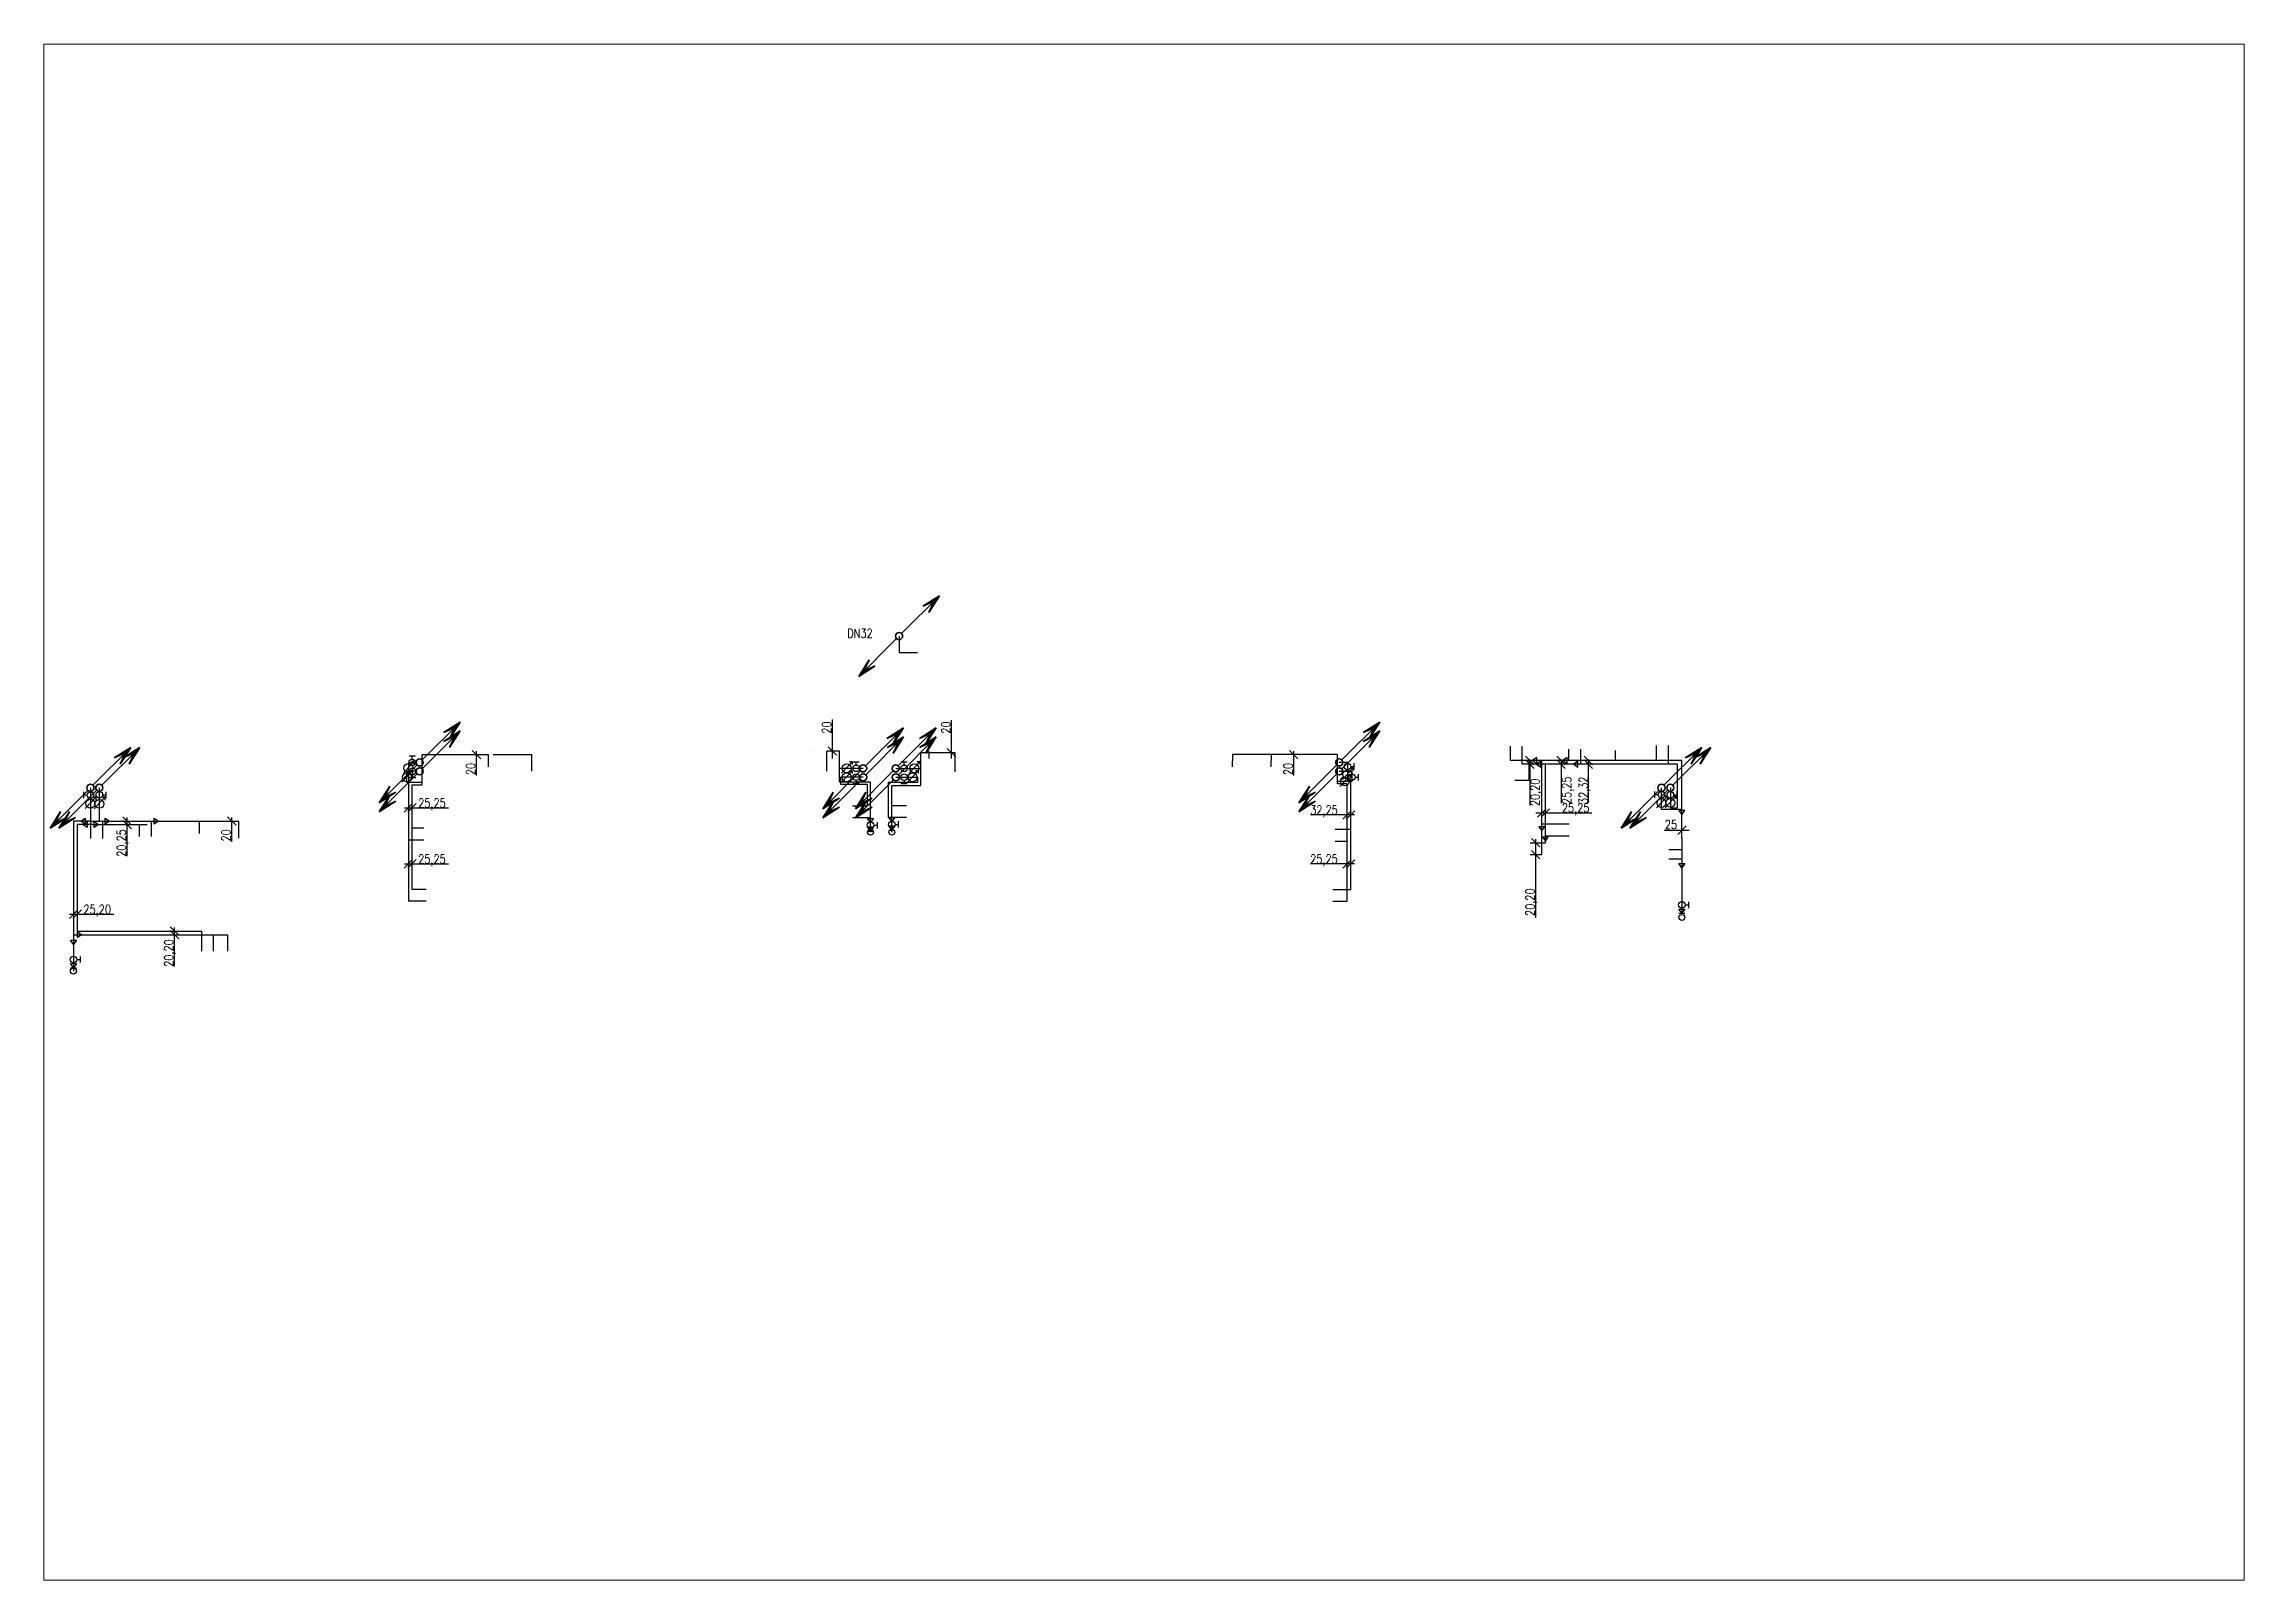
# Paper-space layout 'Layout1' of a CAD drawing. Header units: millimetres. Extents: x 29 to 260, y 20 to 181.
# The model-space entities are those that its viewports show. They can reach past a viewport. Long polylines and large blocks are cut down to what shows.
import ezdxf

# ---------------------------------------------------------------- set-up
doc = ezdxf.new("R2010")
doc.units = ezdxf.units.MM
doc.linetypes.add('STUDENA2', pattern=[10, 6, -2, 0, -2])
doc.linetypes.add('TEPLA2', pattern=[11.5, 6, -2, 0, -1.5, 0, -2])
doc.layers.get('0').update_dxf_attribs({"color": 5})
for name, color, linetype in [('ZT-V_TEPLA', 5, 'TEPLA2'), ('ZT_ARMAT', 5, 'Continuous'), ('ZT_POZARNI', 5, 'HYDRANT'), ('ZT_V_STU', 5, 'STUDENA2'), ('ZT_VKOTY', 5, 'Continuous'), ('ZT_VTVAR', 5, 'Continuous')]:
    doc.layers.add(name, color=color, linetype=linetype)
doc.layers.add('ZT_STOUP', color=5, linetype='Continuous', lineweight=35)
doc.styles.add('CARY', font='simplex.shx', dxfattribs={"height": 1.5})
doc.styles.add('POPIS_KANALIZACE', font='romans.shx', dxfattribs={"width": 0.8, "height": 400})
doc.linetypes.add('HYDRANT', pattern='A,8,-1.5,["H",CARY,S=1,R=0,X=0,Y=-0.7],-2.8', length=12.3)

# ---------------------------------------------------------------- blocks, each defined once
blk = doc.blocks.new('A$C5a4ac31c')
at = {"layer": 'ZT_ARMAT'}
for p, q in [((-107, -75), (-107, 75)), ((-107, 75), (0, 0)), ((0, 0), (-107, -75))]:
    blk.add_line(p, q, dxfattribs=at)
blk.add_point((-107, 0), dxfattribs=at)
blk = doc.blocks.new('stoup')
at = {"layer": 'ZT_STOUP'}
for p, q in [((65972, -6610), (66723, -5311)), ((66723, -5311), (66349, -5717)), ((66349, -5717), (66618, -5493)), ((66723, -5311), (66558, -5837)), ((66558, -5837), (66618, -5493))]:
    blk.add_line(p, q, dxfattribs=at)
blk.add_circle((65922, -6696), 100, dxfattribs=at)
blk = doc.blocks.new('A$C66eb9e80')
at = {"layer": 'ZT_VTVAR'}
for p, q in [((-143, -139), (155, 183)), ((155, 183), (81, 183)), ((155, 183), (155, 108))]:
    blk.add_line(p, q, dxfattribs=at)
blk.add_circle((0, 0), 125, dxfattribs=at)
blk = doc.blocks.new('ventil_obecny')
at = {"layer": 'ZT_ARMAT'}
for p, q in [((0, -217), (-106, -217)), ((0, -111), (0, -217)), ((106, -217), (0, -217))]:
    blk.add_line(p, q, dxfattribs=at)
blk.add_circle((0, 0), 111, dxfattribs=at)

msp = doc.modelspace()

# ---------------------------------------------------------------- linework, layer by layer
at = {"layer": 'ZT-V_TEPLA', "ltscale": 50}
for p, q in [((19048, 63677), (19048, 63980)), ((21498, 63990), (21498, 63677)), ((334, 63706), (463, 63706)), ((334, 63706), (334, 61371)), ((16110, 63706), (15973, 63706)), ((16110, 63706), (16110, 63407)), ((21648, 63677), (19048, 63677)), ((19435, 62355), (19435, 63677)), ((20023, 63930), (20023, 63677)), ((21648, 63677), (21648, 62944)), ((-5009, 63279), (-5009, 62660)), ((7975, 63456), (7598, 63456)), ((7598, 63332), (7598, 63456)), ((8044, 63332), (7598, 63332)), ((8044, 62977), (8044, 63332)), ((8397, 62777), (8397, 63375)), ((8397, 63375), (8893, 63375)), ((8523, 63456), (8893, 63456)), ((8893, 63375), (8893, 63456)), ((16110, 63407), (16164, 63407)), ((16164, 63407), (16164, 62536)), ((21535, 63280), (21535, 62944)), ((7795, 62977), (8044, 62977)), ((21535, 62944), (21648, 62944)), ((-4971, 62660), (-5231, 62660)), ((-5231, 62660), (-5231, 60870)), ((-5003, 62428), (-5003, 62667)), ((-4971, 62660), (-4057, 62660)), ((-4184, 62461), (-4184, 62660)), ((8701, 62777), (8397, 62777)), ((15903, 62581), (16164, 62581)), ((16164, 62536), (16164, 61571)), ((19833, 62468), (19435, 62468)), ((593, 62401), (334, 62401)), ((19178, 62355), (19435, 62355)), ((633, 61371), (334, 61371)), ((15863, 61571), (16164, 61571)), ((-5231, 60870), (-3139, 60870)), ((-3139, 60531), (-3139, 60870))]:
    msp.add_line(p, q, dxfattribs=at)
at = {"layer": 'ZT_ARMAT'}
for centre in [(8098, 62534), (8455, 62534), (21729, 61100), (-5295, 60199)]:
    msp.add_circle(centre, 50, dxfattribs=at)
at = {"layer": 'ZT_POZARNI', "ltscale": 30}
for p, q in [((8577, 65828), (8577, 65556)), ((8577, 65556), (8889, 65556))]:
    msp.add_line(p, q, dxfattribs=at)
at = {"layer": 'ZT_V_STU', "ltscale": 50}
for p, q in [((18848, 63737), (18848, 63980)), ((21298, 63990), (21298, 63737)), ((562, 63328), (562, 63836)), ((562, 63836), (1672, 63836)), ((1672, 63836), (1673, 63632)), ((1756, 63836), (2399, 63836)), ((2399, 63836), (2399, 63556)), ((7065, 63896), (7065, 63896)), ((7574, 63896), (7365, 63896)), ((7365, 63556), (7365, 63896)), ((7574, 63374), (7574, 63896)), ((7973, 63606), (7574, 63606)), ((8522, 63606), (8942, 63606)), ((8942, 63872), (9522, 63872)), ((8942, 63318), (8942, 63872)), ((9078, 63896), (9078, 63896)), ((9078, 63896), (9078, 63772)), ((9522, 63547), (9522, 63872)), ((14177, 63836), (14175, 63632)), ((14827, 63836), (14177, 63836)), ((14827, 63836), (14825, 63632)), ((15941, 63836), (14827, 63836)), ((15941, 63347), (15941, 63836)), ((19728, 63737), (18848, 63737)), ((19155, 63737), (19155, 63402)), ((19375, 62155), (19375, 63737)), ((21729, 63737), (19728, 63737)), ((19823, 63930), (19823, 63737)), ((20608, 63904), (20608, 63737)), ((21729, 62430), (21729, 63737)), ((-4860, 63280), (-4860, 62956)), ((308, 63369), (308, 63556)), ((463, 63556), (308, 63556)), ((562, 63369), (308, 63369)), ((394, 62556), (394, 63328)), ((394, 63328), (562, 63328)), ((8098, 63374), (7574, 63374)), ((8098, 62534), (8098, 63374)), ((8455, 62534), (8455, 63318)), ((8455, 63318), (8942, 63318)), ((16182, 63386), (15941, 63386)), ((16104, 63347), (15941, 63347)), ((15973, 63556), (16182, 63556)), ((16104, 62436), (16104, 63347)), ((16182, 63556), (16182, 63386)), ((19155, 63402), (18923, 63402)), ((21386, 62916), (21386, 63279)), ((-4860, 62956), (-4860, 62720)), ((8701, 62977), (8455, 62977)), ((21729, 62916), (21386, 62916)), ((-5031, 62720), (-5292, 62720)), ((-5292, 62720), (-5292, 60810)), ((-5031, 62720), (-2521, 62720)), ((-4803, 62428), (-4803, 62727)), ((-3984, 62461), (-3984, 62720)), ((-3177, 62511), (-3177, 62724)), ((-2521, 62720), (-2521, 62430)), ((593, 62601), (394, 62601)), ((394, 61571), (394, 62556)), ((7795, 62777), (8098, 62777)), ((19833, 62668), (19375, 62668)), ((15903, 62381), (16104, 62381)), ((16104, 61371), (16104, 62436)), ((19178, 62155), (19375, 62155)), ((21729, 62238), (21510, 62238)), ((21729, 62430), (21729, 61654)), ((21729, 62081), (21510, 62081)), ((633, 61571), (394, 61571)), ((15863, 61371), (16104, 61371)), ((21729, 61654), (21729, 61169)), ((-5292, 60810), (-5295, 60199)), ((-5292, 60810), (-2698, 60810)), ((-2939, 60531), (-2939, 60810)), ((-2698, 60531), (-2698, 60810))]:
    msp.add_line(p, q, dxfattribs=at)
at = {"layer": 'ZT_VKOTY'}
for p, q in [((7456, 63769), (7456, 64429)), ((9458, 63769), (9458, 64415)), ((7385, 63966), (7528, 63826)), ((1405, 63906), (1548, 63766)), ((1476, 63484), (1476, 63894)), ((9387, 63942), (9529, 63802)), ((15136, 63906), (15279, 63766)), ((15208, 63484), (15208, 63894)), ((19245, 63666), (19104, 63808)), ((19245, 63606), (19104, 63748)), ((19174, 63756), (19174, 62981)), ((19769, 63666), (19628, 63808)), ((19769, 63606), (19628, 63748)), ((19698, 63756), (19698, 63020)), ((20225, 63666), (20085, 63808)), ((20225, 63606), (20085, 63748)), ((20155, 63756), (20155, 63029)), ((404, 63013), (263, 62871)), ((268, 62942), (1009, 62942)), ((464, 63013), (323, 62871)), ((16032, 62753), (16175, 62893)), ((16091, 62752), (16234, 62892)), ((19273, 62858), (20217, 62858)), ((19446, 62928), (19304, 62788)), ((19506, 62928), (19363, 62788)), ((-4463, 62790), (-4320, 62650)), ((-4463, 62730), (-4320, 62590)), ((-4392, 62127), (-4392, 62781)), ((-2706, 62790), (-2563, 62650)), ((-2635, 62368), (-2635, 62777)), ((16229, 62824), (15487, 62824)), ((21430, 62566), (21850, 62566)), ((21799, 62637), (21659, 62494)), ((19340, 62284), (19200, 62426)), ((19340, 62084), (19200, 62226)), ((19270, 62417), (19270, 61095)), ((404, 62071), (263, 61928)), ((268, 61999), (1009, 61999)), ((464, 62071), (323, 61928)), ((16229, 61999), (15487, 61999)), ((16032, 61928), (16175, 62069)), ((16091, 61930), (16235, 62069)), ((-5222, 61225), (-5362, 61083)), ((-5358, 61154), (-4616, 61154)), ((-5161, 61225), (-5302, 61083)), ((-3668, 60940), (-3526, 60800)), ((-3668, 60880), (-3526, 60740)), ((-3597, 60277), (-3597, 60931))]:
    msp.add_line(p, q, dxfattribs=at)
at = {"layer": 'ZT_VKOTY', "color": 2}
for p, q in [((8048, 62549), (8148, 62549)), ((8505, 62561), (8405, 62561)), ((21679, 61169), (21779, 61169)), ((-5345, 60252), (-5245, 60252))]:
    msp.add_line(p, q, dxfattribs=at)

# ---------------------------------------------------------------- block references
for name, p, xscale, yscale, zscale in [('A$C66eb9e80', (334, 63611), 0.6, 0.6, 0.6), ('ventil_obecny', (404, 63556), 0.5, 0.5, 0.5), ('A$C66eb9e80', (7697, 63606), 0.6, 0.6, 0.6), ('A$C66eb9e80', (8834, 63606), 0.6, 0.6, 0.6), ('A$C66eb9e80', (16110, 63501), 0.6, 0.6, 0.6), ('A$C66eb9e80', (308, 63456), 0.6, 0.6, 0.6), ('A$C66eb9e80', (7697, 63456), 0.6, 0.6, 0.6), ('ventil_obecny', (7855, 63456), 0.5, 0.5, 0.5), ('ventil_obecny', (8661, 63456), 0.5, 0.5, 0.5), ('A$C66eb9e80', (8803, 63456), 0.6, 0.6, 0.6), ('A$C66eb9e80', (16067, 63386), 0.6, 0.6, 0.6), ('A$C66eb9e80', (-5009, 63012), 0.6, 0.6, 0.6), ('A$C66eb9e80', (-4860, 63009), 0.6, 0.6, 0.6), ('A$C66eb9e80', (21386, 63023), 0.6, 0.6, 0.6), ('A$C66eb9e80', (21535, 63026), 0.6, 0.6, 0.6)]:
    msp.add_blockref(name, p, dxfattribs=dict(xscale=xscale, yscale=yscale, zscale=zscale))
at = {"xscale": 0.5, "yscale": 0.5, "zscale": 0.5}
for p, rotation in [((397, 63706), 179.6429798918687), ((7855, 63606), 180), ((8661, 63606), 180), ((16110, 63638), 89.99999999999999), ((-5009, 63156), 270.0000000000016), ((-4859, 63159), 90.43937997612773), ((16182, 63456), 89.99999999999999), ((21385, 63163), 270), ((21535, 63163), 89.99999999999999), ((8098, 62650), 89.99999999999979), ((8455, 62664), 89.99999999999979), ((21729, 61310), 89.99999999999999), ((-5292, 60393), 89.99999999999979)]:
    msp.add_blockref('ventil_obecny', p, dxfattribs=dict(at, rotation=rotation))
at = {"layer": 'ZT_STOUP', "extrusion": (0, 0, -1)}
for p, xscale, yscale, zscale, rotation in [((-22666, 28652), 0.6000000000000011, 0.6000000000000011, 0.6000000000000011, 75.04449248320205), ((5512, 103005), 0.6000000000000006, 0.6000000000000006, 0.6000000000000006, 255.044492483202), ((-14612, 26529), 0.6000000000000011, 0.6000000000000011, 0.6000000000000011, 75.04449248320205), ((-30062, 26529), 0.6000000000000011, 0.6000000000000011, 0.6000000000000011, 75.04449248320205), ((-9080, 26102), 0.6000000000000011, 0.6000000000000011, 0.6000000000000011, 75.04449248320205), ((-9229, 26103), 0.6000000000000011, 0.6000000000000011, 0.6000000000000011, 75.04449248320205), ((-14612, 26379), 0.6000000000000011, 0.6000000000000011, 0.6000000000000011, 75.04449248320205), ((-22062, 26429), 0.6000000000000011, 0.6000000000000011, 0.6000000000000011, 75.04449248320205), ((-22064, 26279), 0.6000000000000011, 0.6000000000000011, 0.6000000000000011, 75.04449248320205), ((-22611, 26429), 0.6000000000000011, 0.6000000000000011, 0.6000000000000011, 75.04449248320205), ((-22612, 26279), 0.6000000000000011, 0.6000000000000011, 0.6000000000000011, 75.04449248320205), ((-30062, 26379), 0.6000000000000011, 0.6000000000000011, 0.6000000000000011, 75.04449248320205), ((-35475, 26102), 0.6000000000000011, 0.6000000000000011, 0.6000000000000011, 75.04449248320205), ((-35624, 26103), 0.6000000000000011, 0.6000000000000011, 0.6000000000000011, 75.04449248320205), ((13566, 100882), 0.6000000000000006, 0.6000000000000006, 0.6000000000000006, 255.044492483202), ((13566, 100732), 0.6000000000000006, 0.6000000000000006, 0.6000000000000006, 255.044492483202), ((6116, 100782), 0.6000000000000006, 0.6000000000000006, 0.6000000000000006, 255.044492483202), ((5567, 100782), 0.6000000000000006, 0.6000000000000006, 0.6000000000000006, 255.044492483202), ((-1884, 100882), 0.6000000000000006, 0.6000000000000006, 0.6000000000000006, 255.044492483202), ((-1884, 100732), 0.6000000000000006, 0.6000000000000006, 0.6000000000000006, 255.044492483202), ((19098, 100455), 0.6000000000000006, 0.6000000000000006, 0.6000000000000006, 255.044492483202), ((18949, 100456), 0.6000000000000006, 0.6000000000000006, 0.6000000000000006, 255.044492483202), ((6114, 100632), 0.6000000000000006, 0.6000000000000006, 0.6000000000000006, 255.044492483202), ((5566, 100632), 0.6000000000000006, 0.6000000000000006, 0.6000000000000006, 255.044492483202), ((-7297, 100455), 0.6000000000000006, 0.6000000000000006, 0.6000000000000006, 255.044492483202), ((-7446, 100456), 0.6000000000000006, 0.6000000000000006, 0.6000000000000006, 255.044492483202)]:
    msp.add_blockref('stoup', p, dxfattribs=dict(at, xscale=xscale, yscale=yscale, zscale=zscale, rotation=rotation))
at = {"layer": 'ZT_VKOTY'}
for p, xscale, yscale, zscale in [((19220, 63737), -0.6666666666666666, 0.6666666666666666, 0.6666666666666666), ((19285, 63677), -0.6666666666666666, 0.6666666666666666, 0.6666666666666666), ((19728, 63737), -0.6666666666666666, 0.6666666666666666, 0.6666666666666666), ((19912, 63677), -0.6666666666666666, 0.6666666666666666, 0.6666666666666666), ((-4873, 62660), 0.6666666666666665, 0.6666666666666665, 0.6666666666666665), ((-4691, 62720), 0.6666666666666665, 0.6666666666666665, 0.6666666666666665), ((-3866, 62720), 0.6666666666666665, 0.6666666666666665, 0.6666666666666665), ((-5156, 60810), 0.6666666666666665, 0.6666666666666665, 0.6666666666666665)]:
    msp.add_blockref('A$C5a4ac31c', p, dxfattribs=dict(at, xscale=xscale, yscale=yscale, zscale=zscale))
for p, xscale, yscale, zscale, rotation in [((21729, 62824), -0.6666666666666666, 0.6666666666666666, 0.6666666666666666, 89.86433531988656), ((-5171, 62720), 0.6666666666666665, 0.6666666666666665, 0.6666666666666665, 179.9999999999901), ((-5135, 62660), 0.6666666666666665, 0.6666666666666665, 0.6666666666666665, 179.9999999999901), ((8098, 62693), 0.6666666666666664, 0.6666666666666664, 0.6666666666666664, 270.0000000000019), ((8098, 62549), 0.6666666666666664, 0.6666666666666664, 0.6666666666666664, 270.0000000000019), ((8455, 62702), -0.6666666666666664, 0.6666666666666664, 0.6666666666666664, 89.99999999999753), ((8455, 62561), -0.6666666666666664, 0.6666666666666664, 0.6666666666666664, 89.99999999999753), ((19375, 62554), -0.6666666666666666, 0.6666666666666666, 0.6666666666666666, 90), ((19435, 62380), -0.6666666666666666, 0.6666666666666666, 0.6666666666666666, 90), ((21729, 61935), 0.6666666666666665, 0.6666666666666665, 0.6666666666666665, 270.0000000000043), ((21729, 61169), 0.6666666666666664, 0.6666666666666664, 0.6666666666666664, 270.0000000000019), ((-5292, 60646), 0.6666666666666664, 0.6666666666666664, 0.6666666666666664, 270.0000000000019), ((-5295, 60252), 0.6666666666666664, 0.6666666666666664, 0.6666666666666664, 270.0000000000019)]:
    msp.add_blockref('A$C5a4ac31c', p, dxfattribs=dict(at, xscale=xscale, yscale=yscale, zscale=zscale, rotation=rotation))

# ---------------------------------------------------------------- texts
at = {"layer": 'ZT_VKOTY', "style": 'POPIS_KANALIZACE', "width": 0.8}
for s, p in [('DN32', (7707, 65801)), ('25,25', (498, 62949)), ('32,25', (15484, 62831)), ('25,25', (19713, 62867)), ('25', (21441, 62587)), ('25,25', (498, 62007)), ('25,25', (15484, 62007)), ('25,20', (-5127, 61161))]:
    msp.add_text(s, height=150, dxfattribs=at).set_placement(p)
for s, p in [('20', (7435, 64189)), ('20', (9437, 64189)), ('20', (1455, 63493)), ('20', (15187, 63493)), ('20,20', (19337, 62970)), ('25,25', (19868, 63006)), ('32,32', (20150, 63006)), ('20,25', (-4413, 62120)), ('20', (-2656, 62377)), ('20,20', (19253, 61125)), ('20,20', (-3618, 60270))]:
    msp.add_text(s, height=150, rotation=90, dxfattribs=at).set_placement(p)

psp = doc.layouts.get("Layout1")

# ---------------------------------------------------------------- viewports
at = {"layer": 'ZT_V_STU'}
psp.add_viewport(center=(144.23, 100.75), size=(230.77, 161.2053), view_center_point=(12692, 62871.64), view_height=25820.079, dxfattribs=at)

doc.saveas('drawing.dxf')
